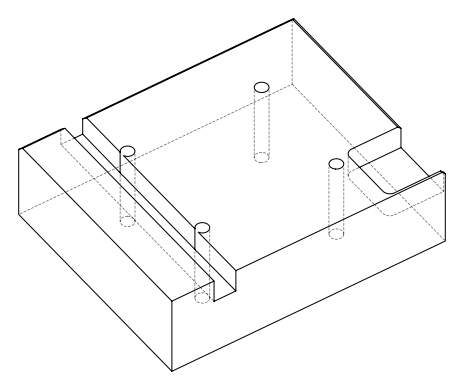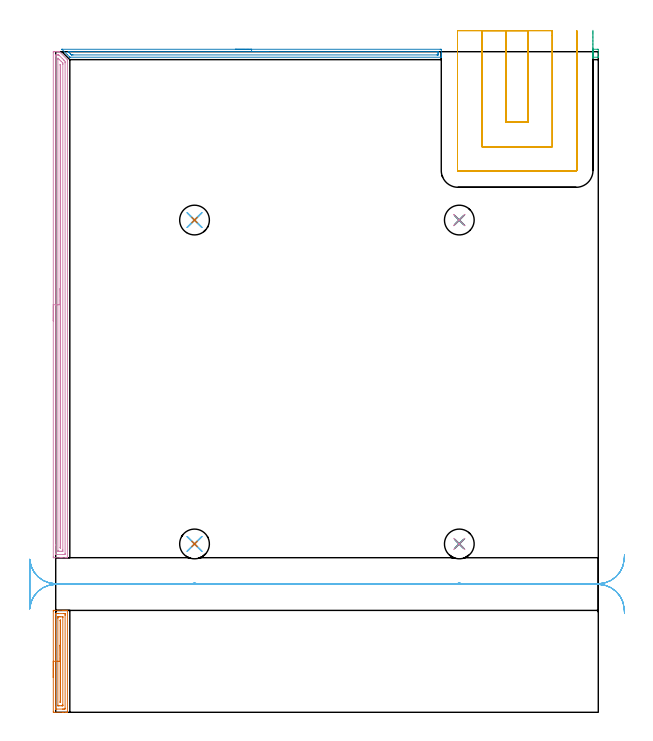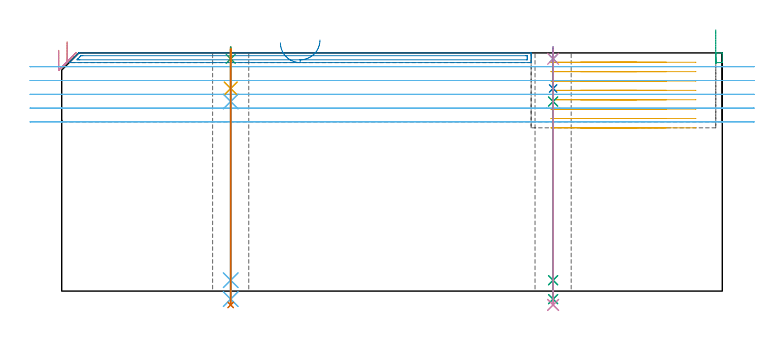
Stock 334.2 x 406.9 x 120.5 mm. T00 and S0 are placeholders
(PLAN: 22 operations, 15 tool changes, 41.5 min)
(1 AREA_MILL | FG_CHAMFER_SURFACE | UGT0205_001 | 2.17 min | 2574 mm3)
(2 AREA_MILL_1 | FG_CHAMFER_SURFACE_1 | UGT0205_001 | 3.89 min | 2882 mm3)
(3 AREA_MILL_2 | FG_CHAMFER_SURFACE_2 | UGT0205_001 | 0.21 min | 82 mm3)
(4 AREA_MILL_3 | FG_CHAMFER_SURFACE_3 | UGT0205_001 | 10.09 min | 11929 mm3)
(5 MILL_SLOT | SLOT_PARTIAL_RECTANGULAR | UGT0201_094 | Follow Part, ap 5, ae 75% | 12.05 min | 293814 mm3)
(6 MILL_RECTANGULAR_SLOT | SLOT_RECTANGULAR | UGT0201_004 | Follow Part, ap 8, ae 75% | 8.09 min | 377700 mm3)
(7 SPOT_DRILL | STEP1HOLE | NXT0321_9005460120000 | 0.05 min | 194 mm3)
(8 SPOT_DRILL_1 | STEP1HOLE_1 | NXT0321_9005460120000 | 0.05 min | 153 mm3)
(9 SPOT_DRILL_2 | STEP1HOLE_2 | NXT0321_9005460120000 | 0.05 min | 186 mm3)
(10 SPOT_DRILL_3 | STEP1HOLE_3 | NXT0321_9005460120000 | 0.05 min | 208 mm3)
(11 DRILL_BLIND_HOLE_INTO_CENTER | STEP1HOLE | NXT0301_128 | 0.08 min | 1712 mm3)
(12 GUN_DRILL_THROUGH_HOLE | STEP1HOLE | UGT0307_008 | 0.6 min | 9782 mm3)
(13 DRILL_TO_ENLARGE_THROUGH_HOLE | STEP1HOLE | UGT0301_252 | 0.52 min | 19788 mm3)
(14 DRILL_BLIND_HOLE_INTO_CENTER_1 | STEP1HOLE_1 | NXT0301_128 | 0.08 min | 1727 mm3)
(15 GUN_DRILL_THROUGH_HOLE_1 | STEP1HOLE_1 | UGT0307_008 | 0.6 min | 9766 mm3)
(16 DRILL_TO_ENLARGE_THROUGH_HOLE_1 | STEP1HOLE_1 | UGT0301_252 | 0.52 min | 19839 mm3)
(17 DRILL_BLIND_HOLE_INTO_CENTER_2 | STEP1HOLE_2 | NXT0301_128 | 0.08 min | 1801 mm3)
(18 GUN_DRILL_THROUGH_HOLE_2 | STEP1HOLE_2 | UGT0307_008 | 0.6 min | 9684 mm3)
(19 DRILL_TO_ENLARGE_THROUGH_HOLE_2 | STEP1HOLE_2 | UGT0301_252 | 0.52 min | 19933 mm3)
(20 DRILL_BLIND_HOLE_INTO_CENTER_3 | STEP1HOLE_3 | NXT0301_128 | 0.08 min | 1747 mm3)
(21 GUN_DRILL_THROUGH_HOLE_3 | STEP1HOLE_3 | UGT0307_008 | 0.6 min | 9793 mm3)
(22 DRILL_TO_ENLARGE_THROUGH_HOLE_3 | STEP1HOLE_3 | UGT0301_252 | 0.52 min | 19971 mm3)
(TOOL UGT0205_001 | Chamfer Mill 20 x 3 x 45 deg. | D20 FL50 Z2)
(TOOL UGT0201_094 | End mill 20 mm | D20 FL38 Z4)
(TOOL UGT0201_004 | End Mill 32 mm | D32 FL53 Z6)
(TOOL NXT0321_9005460120000 | NC Spot Drill, 142deg, 12mm, Carbide, Uncoated | D12 PA142 FL30 Z2)
(TOOL NXT0301_128 | Carbide Drill 12mm [861.1-1200-036A1-GP GC34] | D12 PA150 FL37.4 Z2)
(TOOL UGT0307_008 | Gun Drill 11 mm | D11 PA130 FL24 Z1)
(TOOL UGT0301_252 | Twist Drill 18.3 mm | D18.3 PA118 FL135 Z2)
(OP 1 AREA_MILL)
G17 G21 G94 G90
T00 M6
G54
G17 G0 G90 X-1.5 Y21.4 S1061 M3
G43 Z130.5 H0
Z121.8
G94 G1 Y21.438 Z120.928 F250.
Y21.552 Z120.064
Y21.741 Z119.212
Y22.003 Z118.38
Y22.337 Z117.574
Y22.74 Z116.8
Y23.208 Z116.064
Y23.74 Z115.372
Y24.329 Z114.729
Y24.972 Z114.14
Y25.664 Z113.608
Y26.4 Z113.14
Y27.174 Z112.737
Y27.98 Z112.403
Y28.812 Z112.141
Y29.664 Z111.952
Y30.528 Z111.838
Y31.4 Z111.8
X-1.499 Y62.193 Z111.801
X-1.496 Y62.596 Z111.802
X-1.492 Y62.79 Z111.805
X-1.1 Y62.8 Z112.197
X4.167 Z117.461
X4.729 Z118.025
X5.044 Z118.34
X5.606 Z118.902
X5.922 Z119.217
X6.554 Z119.853
X6.912 Z120.211
X7.058 Y62.798 Z120.35
X7.198 Y62.79 Z120.488
X7.2 Y62.639 Z120.5
Y0.161
X7.198 Y0.01 Z120.489
X7.058 Y0.002 Z120.35
X6.912 Y0. Z120.211
X6.554 Z119.853
X5.922 Z119.217
X4.729 Z118.025
X4.167 Z117.461
X-1.1 Y0.001 Z112.197
X-1.318 Y0.004 Z111.98
X-1.492 Y0.01 Z111.805
X-1.496 Y0.204 Z111.802
X-1.499 Y0.607 Z111.801
X-1.5 Y31.4 Z111.8
X-0.086 Z113.214
X-0.085 Y60.268 Z113.215
X-0.084 Y60.408 Z113.216
X-0.079 Y60.775 Z113.221
X0.278 Y60.792 Z113.578
X0.656 Y60.797 Z113.956
X1.148 Y60.8 Z114.448
X1.533 Z114.833
X5.044 Z118.344
X5.537 Z118.837
X5.714 Y60.797 Z119.014
X5.743 Y60.795 Z119.043
X5.769 Y60.791 Z119.069
X5.779 Y60.758 Z119.079
X5.783 Y60.549 Z119.083
X5.785 Y60.408 Z119.085
X5.786 Y59.654 Z119.086
X5.785 Y2.532 Z119.085
X5.784 Y2.392 Z119.084
X5.779 Y2.025 Z119.079
X5.422 Y2.008 Z118.722
X5.044 Y2.003 Z118.344
X4.552 Y2. Z117.852
X4.167 Z117.467
X0.656 Z113.956
X0.163 Z113.463
X-0.014 Y2.003 Z113.286
X-0.043 Y2.005 Z113.257
X-0.069 Y2.009 Z113.231
X-0.079 Y2.042 Z113.221
X-0.084 Y2.251 Z113.216
X-0.085 Y2.392 Z113.215
X-0.086 Y3.146 Z113.214
Y31.4
X1.328 Z114.628
Y57.939
X1.33 Y58.623 Z114.63
X1.332 Y58.727 Z114.632
X1.335 Y58.776 Z114.635
X1.339 Y58.791 Z114.639
X1.364 Y58.795 Z114.664
X1.533 Y58.798 Z114.833
X2.237 Y58.8 Z115.537
X3.115 Z116.415
X3.993 Z117.293
X4.167 Y58.798 Z117.467
X4.34 Y58.792 Z117.64
X4.36 Y58.79 Z117.66
X4.365 Y58.781 Z117.665
X4.368 Y58.747 Z117.668
X4.37 Y58.692 Z117.67
X4.371 Y58.623 Z117.671
Y58.415
Y4.861
X4.37 Y4.177 Z117.67
X4.368 Y4.073 Z117.668
X4.365 Y4.024 Z117.665
X4.361 Y4.009 Z117.661
X4.336 Y4.005 Z117.636
X4.167 Y4.002 Z117.467
X3.463 Y4. Z116.763
X2.585 Z115.885
X1.707 Z115.007
X1.533 Y4.002 Z114.833
X1.36 Y4.008 Z114.66
X1.34 Y4.01 Z114.64
X1.335 Y4.019 Z114.635
X1.332 Y4.053 Z114.632
X1.329 Y4.108 Z114.629
Y4.177
X1.328 Y4.385 Z114.628
Y31.4
X2.743 Z116.043
Y56.282
X2.744 Y56.5 Z116.044
X2.747 Y56.61 Z116.047
X2.756 Y56.79 Z116.056
X2.85 Y56.792 Z116.15
X2.944 Y56.79 Z116.244
X2.953 Y56.609 Z116.253
X2.956 Y56.501 Z116.256
X2.957 Y56.283 Z116.257
Y55.945
Y6.637
X2.956 Y6.301 Z116.256
X2.953 Y6.191 Z116.253
X2.944 Y6.01 Z116.244
X2.85 Y6.008 Z116.15
X2.756 Y6.01 Z116.056
X2.747 Y6.191 Z116.047
X2.744 Y6.299 Z116.044
X2.743 Y6.517 Z116.043
Y6.855
Y31.4
Y32.272 Z116.081
Y33.136 Z116.195
Y33.988 Z116.383
Y34.82 Z116.646
Y35.626 Z116.98
Y36.4 Z117.382
Y37.136 Z117.851
Y37.828 Z118.382
Y38.471 Z118.972
Y39.06 Z119.615
Y39.592 Z120.307
Y40.06 Z121.043
Y40.463 Z121.816
Y40.797 Z122.622
Y41.059 Z123.454
Y41.248 Z124.306
Y41.362 Z125.171
Y41.4 Z126.043
G0 Z130.5
M5
M2
(OP 2 AREA_MILL_1)
G17 G21 G94 G90
T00 M6
G54
G17 G0 G90 X110.65 Y408.4 S1061 M3
G43 Z130.5 H0
Z125.6
G94 G1 X110.688 Z124.728 F250.
X110.802 Z123.864
X110.991 Z123.012
X111.253 Z122.18
X111.587 Z121.374
X111.99 Z120.6
X112.458 Z119.864
X112.99 Z119.172
X113.579 Z118.529
X114.222 Z117.94
X114.914 Z117.408
X115.65 Z116.94
X116.424 Z116.537
X117.23 Z116.203
X118.062 Z115.941
X118.914 Z115.752
X119.778 Z115.638
X120.65 Z115.6
X236.873
X237.156 Y408.398
X237.49 Y408.394 Z115.602
X237.5 Y408.123 Z115.873
Y406.385 Z117.61
Y405.866 Z118.131
Y405.516 Z118.48
Y404.997 Z118.999
Y404.646 Z119.348
Y403.945 Z120.054
Y403.724 Z120.276
X237.498 Y403.611 Z120.381
X237.49 Y403.503 Z120.488
X237.32 Y403.5 Z120.5
X8.897
X8.705 Y403.503 Z120.489
X8.619 Y403.58 Z120.417
X7.119 Y405.081 Z118.919
X3.947 Y408.251 Z115.746
X3.881 Y408.316 Z115.677
X3.818 Y408.39 Z115.601
X3.841 Y408.394 Z115.598
X3.866 Y408.397 Z115.597
X3.909 Y408.399 Z115.599
X3.963
X120.65 Y408.4 Z115.6
Y406.986 Z117.014
X235.085 Y406.985 Z117.015
X235.362 Y406.984 Z117.016
X235.45 Y406.981 Z117.019
X235.487 Y406.979 Z117.021
X235.49 Y406.96 Z117.04
X235.497 Y406.853 Z117.147
X235.499 Y406.385 Z117.615
X235.5 Y405.981 Z118.019
Y405.516 Z118.484
X235.499 Y405.113 Z118.887
X235.494 Y404.977 Z119.023
X235.49 Y404.93 Z119.07
X235.484 Y404.92 Z119.08
X235.47 Y404.919 Z119.081
X235.394 Y404.916 Z119.084
X235.085 Y404.915 Z119.085
X234.809 Y404.914 Z119.086
X10.686
X10.409 Y404.915 Z119.085
X9.792 Y404.92 Z119.08
X9.755 Y404.921 Z119.079
X9.715 Y404.947 Z119.053
X9.629 Y405.028 Z118.972
X9.46 Y405.192 Z118.808
X9.134 Y405.516 Z118.484
X8.898 Y405.752 Z118.248
X8.266 Y406.385 Z117.615
X8.004 Y406.649 Z117.351
X7.689 Y406.972 Z117.028
X8.004 Y406.979 Z117.021
X8.282 Y406.983 Z117.017
X8.898 Y406.985 Z117.015
X9.173 Y406.986 Z117.014
X120.65
X121.522 Z117.052
X122.386 Z117.166
X123.238 Z117.355
X124.07 Z117.617
X124.876 Z117.951
X125.65 Z118.354
X126.386 Z118.823
X127.078 Z119.354
X127.721 Z119.943
X128.31 Z120.586
X128.842 Z121.278
X129.31 Z122.014
X129.713 Z122.788
X130.047 Z123.594
X130.309 Z124.426
X130.498 Z125.278
X130.612 Z126.143
X130.65 Z127.014
G0 Z130.5
M5
M2
(OP 3 AREA_MILL_2)
G17 G21 G94 G90
T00 M6
G54
G17 G0 G90 X330.9 Y405.949 S1061 M3
G43 Z132.191 H0
G94 G1 Y405.359 Z131.548 F250.
Y404.828 Z130.856
Y404.36 Z130.12
Y403.957 Z129.346
Y403.623 Z128.54
Y403.361 Z127.708
Y403.172 Z126.856
Y403.058 Z125.991
Y403.02 Z125.12
Y403.059 Z124.248
Y403.173 Z123.383
Y403.361 Z122.532
Y403.624 Z121.7
Y403.958 Z120.894
Y404.361 Z120.12
Y404.829 Z119.384
Y405.361 Z118.692
Y405.95 Z118.049
Y407.93 Z116.07
X330.903 Y408.123 Z115.877
X330.909 Y408.393 Z115.607
X331.101 Y408.398 Z115.602
X331.24 Y408.4 Z115.6
X333.581
X333.86 Y408.399 Z115.601
X333.998 Y408.398 Z115.602
X334.191 Y408.393 Z115.607
X334.2 Y408.123 Z115.877
X334.199 Y403.715 Z120.283
X334.19 Y403.506 Z120.492
X333.86 Y403.5 Z120.5
X331.24
X330.91 Y403.506 Z120.492
X330.905 Y403.558 Z120.44
X330.9 Y403.716 Z120.282
Y405.95 Z118.049
Y406.593 Z117.46
Y407.285 Z116.929
Y408.021 Z116.46
Y408.795 Z116.057
Y409.601 Z115.724
Y410.433 Z115.461
Y411.285 Z115.273
Y412.15 Z115.159
Y413.021 Z115.121
Y413.893 Z115.159
Y414.758 Z115.273
Y415.609 Z115.462
Y416.441 Z115.724
Y417.247 Z116.058
Y418.021 Z116.461
Y418.757 Z116.93
Y419.449 Z117.461
Y420.092 Z118.05
G0 Z130.5
M5
M2
(OP 4 AREA_MILL_3)
G17 G21 G94 G90
T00 M6
G54
G17 G0 G90 X-1.5 Y241.05 S1061 M3
G43 Z130.5 H0
Z121.8
G94 G1 Y241.088 Z120.928 F250.
Y241.202 Z120.064
Y241.391 Z119.212
Y241.653 Z118.38
Y241.987 Z117.574
Y242.39 Z116.8
Y242.859 Z116.064
Y243.39 Z115.372
Y243.979 Z114.729
Y244.622 Z114.14
Y245.314 Z113.609
Y246.05 Z113.14
Y246.824 Z112.737
Y247.63 Z112.403
Y248.462 Z112.141
Y249.314 Z111.952
Y250.178 Z111.838
Y251.05 Z111.8
X-1.499 Y406.298 Z111.801
X-1.496 Y406.7
X-1.491 Y406.89 Z111.804
X-1.1 Y406.9 Z112.194
X-0.53 Z112.767
X-0.222 Z113.074
X0.348 Z113.645
X0.656 Z113.951
X1.27 Z114.57
X1.972 Z115.271
X2.105 Y406.899 Z115.404
X2.309 Y406.89 Z115.605
X2.411 Y406.789 Z115.709
X2.457 Y406.744 Z115.755
X7.083 Y402.117 Z120.381
X7.197 Y401.995 Z120.489
X7.2 Y401.837 Z120.5
Y95.356
X7.198 Y95.21 Z120.489
X7.062 Y95.202 Z120.354
X6.92 Y95.2 Z120.219
X6.537 Z119.836
X5.922 Z119.217
X3.859 Z117.157
X3.289 Z116.584
X2.696 Z115.992
X-1.1 Y95.201 Z112.197
X-1.318 Y95.204 Z111.98
X-1.492 Y95.21 Z111.805
X-1.496 Y95.4 Z111.802
X-1.499 Y95.802 Z111.801
X-1.5 Y251.05 Z111.8
X-0.086 Z113.214
X-0.085 Y404.374 Z113.215
X-0.084 Y404.513 Z113.216
X-0.079 Y404.88 Z113.221
X0.281 Y404.894 Z113.581
X0.656 Y404.898 Z113.956
X1.153 Y404.9 Z114.453
X1.533 Y404.899 Z114.833
X1.66 Y404.898 Z114.96
X1.761 Y404.894 Z115.061
X1.828 Y404.89 Z115.128
X1.879 Y404.859 Z115.179
X2.235 Y404.513 Z115.535
X4.022 Y402.729 Z117.322
X4.913 Y401.837 Z118.213
X5.044 Y401.702 Z118.344
X5.779 Y400.944 Z119.079
X5.785 Y400.192 Z119.085
Y400.052
Y97.726
X5.784 Y97.587 Z119.084
X5.779 Y97.22 Z119.079
X5.419 Y97.206 Z118.719
X5.044 Y97.202 Z118.344
X4.547 Y97.2 Z117.847
X4.167 Z117.467
X1.036 Z114.336
X0.158 Z113.458
X-0.015 Y97.202 Z113.285
X-0.042 Y97.204 Z113.258
X-0.07 Y97.21 Z113.23
X-0.079 Y97.217 Z113.221
X-0.08 Y97.238 Z113.22
X-0.085 Y97.447 Z113.215
X-0.086 Y103.113 Z113.214
Y251.05
X1.328 Z114.628
X1.329 Y402.045 Z114.629
X1.331 Y402.729 Z114.631
X1.333 Y402.832 Z114.633
X1.335 Y402.877 Z114.635
X1.372 Y402.893 Z114.672
X1.533 Y402.761 Z114.833
X1.57 Y402.729 Z114.87
X2.411 Y401.89 Z115.711
X3.289 Y401.012 Z116.589
X4.167 Y400.133 Z117.467
X4.246 Y400.052 Z117.546
X4.324 Y399.964 Z117.624
X4.365 Y399.917 Z117.665
X4.367 Y399.895 Z117.667
X4.37 Y399.846 Z117.67
X4.371 Y399.16 Z117.671
X4.372 Y398.952 Z117.672
X4.371 Y100.055 Z117.671
X4.369 Y99.371 Z117.669
X4.367 Y99.268 Z117.667
X4.365 Y99.223 Z117.665
X4.328 Y99.207 Z117.628
X3.289 Y99.2 Z116.589
X2.411 Z115.711
X1.701 Y99.201 Z115.001
X1.533 Y99.205 Z114.833
X1.366 Y99.21 Z114.666
X1.335 Y99.218 Z114.635
X1.333 Y99.247 Z114.633
X1.33 Y99.302 Z114.63
X1.329 Y99.371 Z114.629
Y99.579
X1.328 Y251.05 Z114.628
X2.743 Z116.043
Y398.486
X2.746 Y398.819 Z116.046
X2.75 Y398.931 Z116.05
X2.762 Y399.078 Z116.062
X2.846 Y398.994 Z116.146
X2.939 Y398.901 Z116.239
X2.95 Y398.822 Z116.25
X2.954 Y398.608 Z116.254
X2.956 Y398.268 Z116.256
X2.957 Y397.931 Z116.257
Y101.83
X2.955 Y101.496 Z116.255
X2.951 Y101.384 Z116.251
X2.942 Y101.21 Z116.242
X2.85 Y101.209 Z116.15
X2.758 Y101.21 Z116.058
X2.749 Y101.384 Z116.049
X2.746 Y101.493 Z116.046
X2.743 Y101.71 Z116.043
Y251.05
Y251.922 Z116.081
Y252.787 Z116.195
Y253.638 Z116.383
Y254.47 Z116.646
Y255.276 Z116.98
Y256.05 Z117.382
Y256.786 Z117.851
Y257.478 Z118.382
Y258.121 Z118.972
Y258.71 Z119.615
Y259.242 Z120.307
Y259.71 Z121.043
Y260.113 Z121.816
Y260.447 Z122.622
Y260.709 Z123.454
Y260.898 Z124.306
Y261.012 Z125.171
Y261.05 Z126.043
G0 Z130.5
M5
M2
(OP 5 MILL_SLOT)
G17 G21 G94 G90
T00 M6
G54
G17 G0 G90 X277.5 Y419.9 S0 M3
G43 Z130.5 H0
Z115.762
G94 G1 Y416.9 F250.
Y363.4 F500.
X290.9
Y416.9
Y419.9 F250.
X262.5
Y416.9
Y348.4 F500.
X305.9
Y416.9
Y419.9 F250.
X247.5
Y416.9
Y333.7 F500.
G3 X247.8 Y333.4 R0.3
G1 X320.6
G3 X320.9 Y333.7 R0.3
G1 Y416.9
Y419.9 F250.
G0 X277.5 Z111.025
G1 Y416.9
Y363.4 F500.
X290.9
Y416.9
Y419.9 F250.
X262.5
Y416.9
Y348.4 F500.
X305.9
Y416.9
Y419.9 F250.
X247.5
Y416.9
Y333.7 F500.
G3 X247.8 Y333.4 R0.3
G1 X320.6
G3 X320.9 Y333.7 R0.3
G1 Y416.9
Y419.9 F250.
G0 X277.5 Z106.287
G1 Y416.9
Y363.4 F500.
X290.9
Y416.9
Y419.9 F250.
X262.5
Y416.9
Y348.4 F500.
X305.9
Y416.9
Y419.9 F250.
X247.5
Y416.9
Y333.7 F500.
G3 X247.8 Y333.4 R0.3
G1 X320.6
G3 X320.9 Y333.7 R0.3
G1 Y416.9
Y419.9 F250.
G0 X277.5 Z101.55
G1 Y416.9
Y363.4 F500.
X290.9
Y416.9
Y419.9 F250.
X262.5
Y416.9
Y348.4 F500.
X305.9
Y416.9
Y419.9 F250.
X247.5
Y416.9
Y333.7 F500.
G3 X247.8 Y333.4 R0.3
G1 X320.6
G3 X320.9 Y333.7 R0.3
G1 Y416.9
Y419.9 F250.
G0 X277.5 Z96.812
G1 Y416.9
Y363.4 F500.
X290.9
Y416.9
Y419.9 F250.
X262.5
Y416.9
Y348.4 F500.
X305.9
Y416.9
Y419.9 F250.
X247.5
Y416.9
Y333.7 F500.
G3 X247.8 Y333.4 R0.3
G1 X320.6
G3 X320.9 Y333.7 R0.3
G1 Y416.9
Y419.9 F250.
G0 X277.5 Z92.075
G1 Y416.9
Y363.4 F500.
X290.9
Y416.9
Y419.9 F250.
X262.5
Y416.9
Y348.4 F500.
X305.9
Y416.9
Y419.9 F250.
X247.5
Y416.9
Y333.7 F500.
G3 X247.8 Y333.4 R0.3
G1 X320.6
G3 X320.9 Y333.7 R0.3
G1 Y416.9
Y419.9 F250.
G0 X277.5 Z87.337
G1 Y416.9
Y363.4 F500.
X290.9
Y416.9
Y419.9 F250.
X262.5
Y416.9
Y348.4 F500.
X305.9
Y416.9
Y419.9 F250.
X247.5
Y416.9
Y333.7 F500.
G3 X247.8 Y333.4 R0.3
G1 X320.6
G3 X320.9 Y333.7 R0.3
G1 Y416.9
Y419.9 F250.
G0 X277.5 Z82.6
G1 Y416.9
Y363.4 F500.
X290.9
Y416.9
Y419.9 F250.
X262.5
Y416.9
Y348.4 F500.
X305.9
Y416.9
Y419.9 F250.
X247.5
Y416.9
Y333.7 F500.
G3 X247.8 Y333.4 R0.3
G1 X320.6
G3 X320.9 Y333.7 R0.3
G1 Y416.9
Y419.9 F250.
G0 Z130.5
M5
M2
(OP 6 MILL_RECTANGULAR_SLOT)
G17 G21 G94 G90
T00 M6
G54
G17 G0 G90 X350.354 Y97.215 S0 M3
G43 Z130.5 H0
Z113.52
G94 G1 X350.17 Y94.22 F250.
G2 X334.2 Y79.2 R16. F500.
G1 X251.987
G2 X248.6 Y79.563 R16.
X245.213 Y79.2 R16.
G1 X88.887
G2 X85.5 Y79.563 R16.
X82.113 Y79.2 R16.
G1 X0.
G2 X-15.921 Y93.611 R16.
G1 X-15.951 Y93.614
G3 X-16. Y92.36 R16.
G1 Y65.696
G3 X-15.948 Y64.411 R16.
G1 X-15.918 Y64.414
G2 X0. Y78.8 R16.
G1 X334.2
G2 X350.17 Y63.78 R16.
G1 X350.354 Y60.785 F250.
G0 Y97.215 Z106.54
G1 X350.17 Y94.22
G2 X334.2 Y79.2 R16. F500.
G1 X251.987
G2 X248.6 Y79.563 R16.
X245.213 Y79.2 R16.
G1 X88.887
G2 X85.5 Y79.563 R16.
X82.113 Y79.2 R16.
G1 X0.
G2 X-15.97 Y94.221 R16.
G1 X-16.
Y63.779
X-15.97
G2 X0. Y78.8 R16.
G1 X334.2
G2 X350.17 Y63.78 R16.
G1 X350.354 Y60.785 F250.
G0 Y97.215 Z99.56
G1 X350.17 Y94.22
G2 X334.2 Y79.2 R16. F500.
G1 X251.987
G2 X248.6 Y79.563 R16.
X245.213 Y79.2 R16.
G1 X88.887
G2 X85.5 Y79.563 R16.
X82.113 Y79.2 R16.
G1 X0.
G2 X-15.97 Y94.221 R16.
G1 X-16.
Y63.779
X-15.97
G2 X0. Y78.8 R16.
G1 X334.2
G2 X350.17 Y63.78 R16.
G1 X350.354 Y60.785 F250.
G0 Y97.215 Z92.58
G1 X350.17 Y94.22
G2 X334.2 Y79.2 R16. F500.
G1 X251.987
G2 X248.6 Y79.563 R16.
X245.213 Y79.2 R16.
G1 X88.887
G2 X85.5 Y79.563 R16.
X82.113 Y79.2 R16.
G1 X0.
G2 X-15.97 Y94.221 R16.
G1 X-16.
Y63.779
X-15.97
G2 X0. Y78.8 R16.
G1 X334.2
G2 X350.17 Y63.78 R16.
G1 X350.354 Y60.785 F250.
G0 Y97.215 Z85.6
G1 X350.17 Y94.22
G2 X334.2 Y79.2 R16. F500.
G1 X251.987
G2 X248.6 Y79.563 R16.
X245.213 Y79.2 R16.
G1 X88.887
G2 X85.5 Y79.563 R16.
X82.113 Y79.2 R16.
G1 X0.
G2 X-15.97 Y94.221 R16.
G1 X-16.
Y63.779
X-15.97
G2 X0. Y78.8 R16.
G1 X334.2
G2 X350.17 Y63.78 R16.
G1 X350.354 Y60.785 F250.
G0 Z130.5
M5
M2
(OP 7 SPOT_DRILL)
G17 G21 G94 G90
T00 M6
G54
G17 G0 G90 X85.5 Y103.7 S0 M3
G43 Z130.5 H0
G94 G81 G98 Z117.5 F250. R123.5
G80
M5
M2
(OP 8 SPOT_DRILL_1)
G17 G21 G94 G90
T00 M6
G54
G17 G0 G90 X248.6 Y103.7 S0 M3
G43 Z130.5 H0
G94 G81 G98 Z117.5 F250. R123.5
G80
M5
M2
(OP 9 SPOT_DRILL_2)
G17 G21 G94 G90
T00 M6
G54
G17 G0 G90 X85.5 Y303.2 S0 M3
G43 Z130.5 H0
G94 G81 G98 Z117.5 F250. R123.5
G80
M5
M2
(OP 10 SPOT_DRILL_3)
G17 G21 G94 G90
T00 M6
G54
G17 G0 G90 X248.6 Y303.2 S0 M3
G43 Z130.5 H0
G94 G81 G98 Z117.5 F250. R123.5
G80
M5
M2
(OP 11 DRILL_BLIND_HOLE_INTO_CENTER)
G17 G21 G94 G90
T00 M6
G54
G17 G0 G90 X85.5 Y103.7 S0 M3
G43 Z130.5 H1
G94 G81 G98 Z102.5 F250. R122.5
G80
M5
M2
(OP 12 GUN_DRILL_THROUGH_HOLE)
G17 G21 G94 G90
T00 M6
G54
G17 G0 G90 X85.5 Y103.7 M8
G43 Z130.5 H0
Z115.64
S716 M3
G94 G1 Z95.909 F125. M26
G4 X.084
Z5.5 F250.
G4 X.084
Z-4.065 F125.
G4 X.084
M5
M9
G0 Z115.64
Z130.5
M2
(OP 13 DRILL_TO_ENLARGE_THROUGH_HOLE)
G17 G21 G94 G90
T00 M6
G54
G17 G0 G90 X85.5 Y103.7 S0 M3
G43 Z130.5 H0
G94 G73 G98 Z-6.998 F250. Q18.214 R122.5
G80
M5
M2
(OP 14 DRILL_BLIND_HOLE_INTO_CENTER_1)
G17 G21 G94 G90
T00 M6
G54
G17 G0 G90 X248.6 Y103.7 S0 M3
G43 Z130.5 H1
G94 G81 G98 Z102.5 F250. R122.5
G80
M5
M2
(OP 15 GUN_DRILL_THROUGH_HOLE_1)
G17 G21 G94 G90
T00 M6
G54
G17 G0 G90 X248.6 Y103.7 M8
G43 Z130.5 H0
Z115.64
S716 M3
G94 G1 Z95.909 F125. M26
G4 X.084
Z5.5 F250.
G4 X.084
Z-4.065 F125.
G4 X.084
M5
M9
G0 Z115.64
Z130.5
M2
(OP 16 DRILL_TO_ENLARGE_THROUGH_HOLE_1)
G17 G21 G94 G90
T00 M6
G54
G17 G0 G90 X248.6 Y103.7 S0 M3
G43 Z130.5 H0
G94 G73 G98 Z-6.998 F250. Q18.214 R122.5
G80
M5
M2
(OP 17 DRILL_BLIND_HOLE_INTO_CENTER_2)
G17 G21 G94 G90
T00 M6
G54
G17 G0 G90 X85.5 Y303.2 S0 M3
G43 Z130.5 H1
G94 G81 G98 Z102.5 F250. R122.5
G80
M5
M2
(OP 18 GUN_DRILL_THROUGH_HOLE_2)
G17 G21 G94 G90
T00 M6
G54
G17 G0 G90 X85.5 Y303.2 M8
G43 Z130.5 H0
Z115.64
S716 M3
G94 G1 Z95.909 F125. M26
G4 X.084
Z5.5 F250.
G4 X.084
Z-4.065 F125.
G4 X.084
M5
M9
G0 Z115.64
Z130.5
M2
(OP 19 DRILL_TO_ENLARGE_THROUGH_HOLE_2)
G17 G21 G94 G90
T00 M6
G54
G17 G0 G90 X85.5 Y303.2 S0 M3
G43 Z130.5 H0
G94 G73 G98 Z-6.998 F250. Q18.214 R122.5
G80
M5
M2
(OP 20 DRILL_BLIND_HOLE_INTO_CENTER_3)
G17 G21 G94 G90
T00 M6
G54
G17 G0 G90 X248.6 Y303.2 S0 M3
G43 Z130.5 H1
G94 G81 G98 Z102.5 F250. R122.5
G80
M5
M2
(OP 21 GUN_DRILL_THROUGH_HOLE_3)
G17 G21 G94 G90
T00 M6
G54
G17 G0 G90 X248.6 Y303.2 M8
G43 Z130.5 H0
Z115.64
S716 M3
G94 G1 Z95.909 F125. M26
G4 X.084
Z5.5 F250.
G4 X.084
Z-4.065 F125.
G4 X.084
M5
M9
G0 Z115.64
Z130.5
M2
(OP 22 DRILL_TO_ENLARGE_THROUGH_HOLE_3)
G17 G21 G94 G90
T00 M6
G54
G17 G0 G90 X248.6 Y303.2 S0 M3
G43 Z130.5 H0
G94 G73 G98 Z-6.998 F250. Q18.214 R122.5
G80
M5
M2
